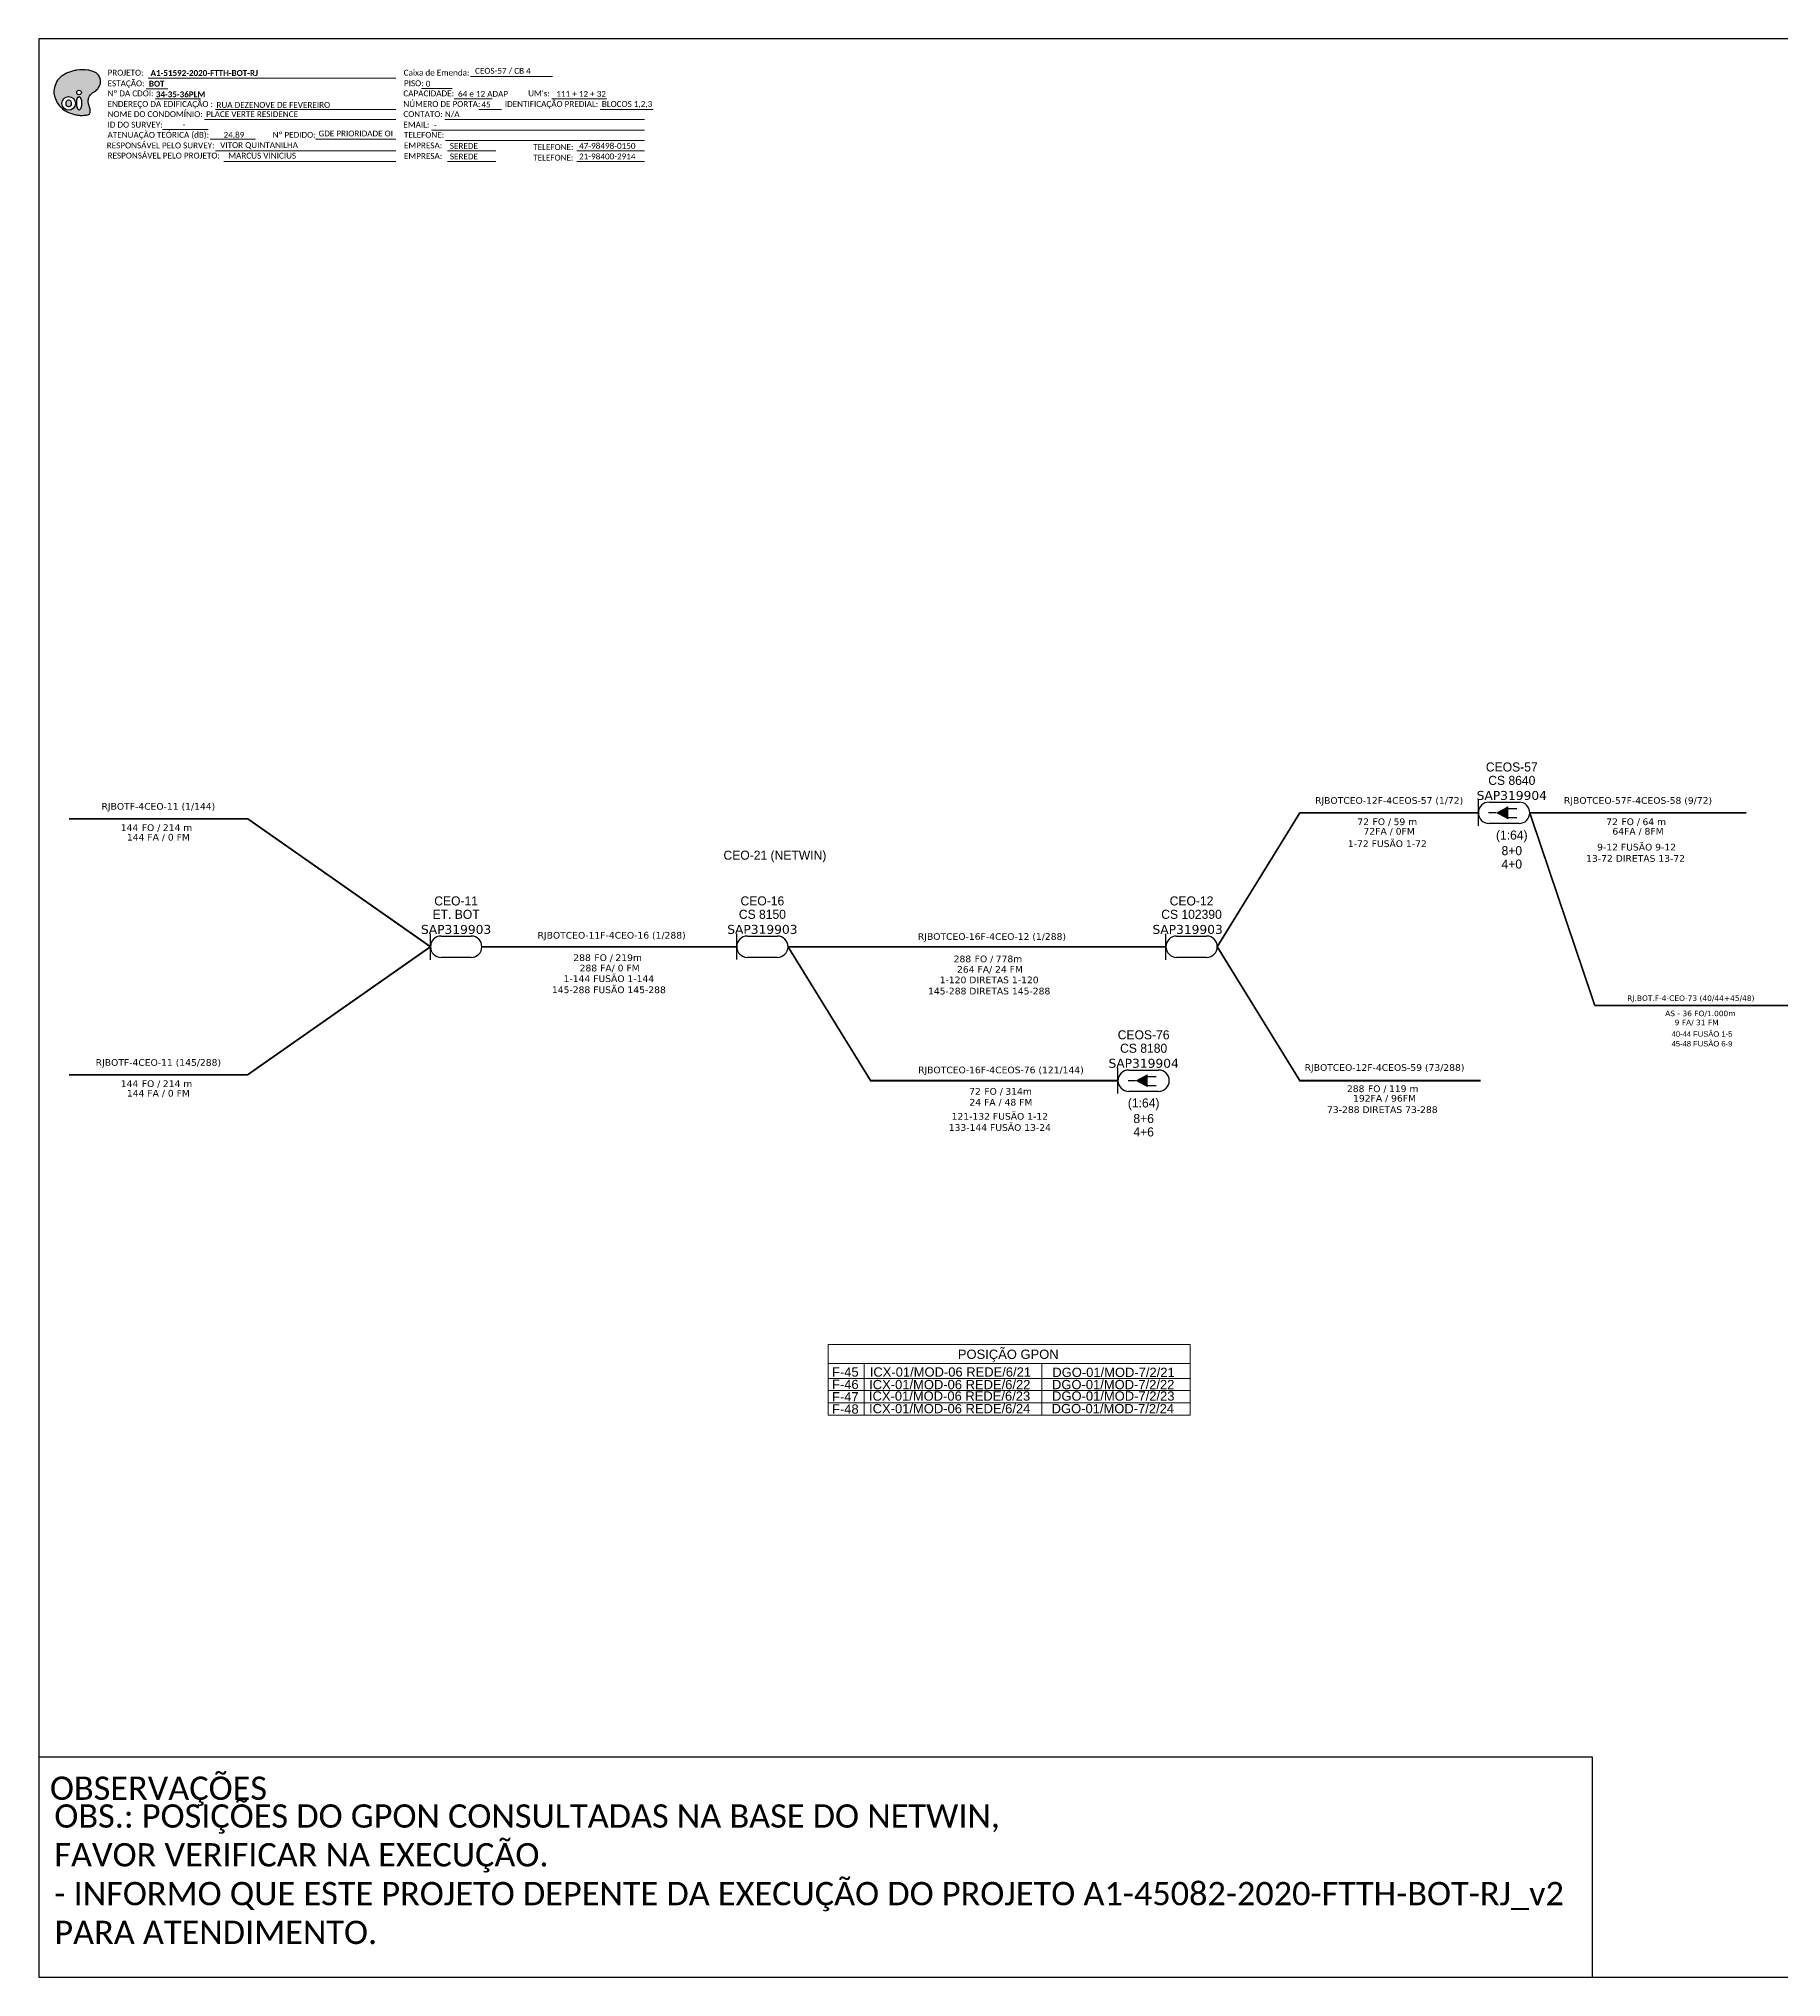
# Model space of a CAD drawing. Header units: inches. Extents: x 12732 to 16384, y 8731 to 9325.
# Drawn here: x 12732 to 13266, y 8731 to 9325 of the extents above; entities that cross this region are included whole.
import ezdxf
from ezdxf.enums import TextEntityAlignment as Align

# ---------------------------------------------------------------- set-up
doc = ezdxf.new("R2010")
doc.units = ezdxf.units.IN
doc.header["$MEASUREMENT"] = 0
doc.linetypes.add('DIVIDE', pattern=[1.25, 0.5, -0.25, 0, -0.25, 0, -0.25])
doc.layers.add("20.0-LEGENDA DOS CDO'S", color=1, linetype='Continuous', lineweight=0)
doc.layers.add('Texto_Cabos', color=1, linetype='Continuous', lineweight=20)
for name, color, linetype in [('CAP a instalar', 1, 'Continuous'), ('CD a instalar', 1, 'Continuous'), ('CDO_PARDE', 1, 'Continuous'), ('CEO', 1, 'Continuous'), ('CEOS', 1, 'Continuous')]:
    doc.layers.add(name, color=color, linetype=linetype)
doc.styles.add('ARIAL', font='arial.ttf')
doc.styles.add('siredit', font='verdana.ttf')
doc.styles.add('Style-font000', font='font000.shx')
doc.styles.add('WMF-Calibri0', font='calibri.ttf')
doc.styles.add('WMF-Calibri1', font='calibrib.ttf')
doc.linetypes.add('FENCELINE1', pattern='A,0.25,-0.1,[133,ltypeshp.shx,S=0.1,R=0,X=-0.1,Y=0],-0.1,1', length=1.45)

# ---------------------------------------------------------------- blocks, each defined once
blk = doc.blocks.new('OI')
h = blk.add_hatch(color=40)
edge = h.paths.add_edge_path()
edge.add_spline(control_points=[(4.35, -0.67), (3.92, -0.99), (3.26, -1.5), (2.81, -2.59), (2.9, -3.5), (3.06, -4.27), (3.31, -4.85), (3.37, -5.39), (3.4, -5.88), (3.2, -6.4), (2.54, -6.61), (1.65, -6.63), (0.55, -6.67), (-0.56, -6.42), (-1.61, -6.14), (-2.77, -5.61), (-3.92, -4.77), (-4.89, -3.7), (-5.34, -2.65), (-5.6, -1.94), (-5.85, -0.96), (-5.71, 0.47), (-5.1, 2.02), (-4.14, 3.02), (-3.3, 3.61), (-2.37, 4.16), (-1.36, 4.44), (-0.56, 4.7), (0.79, 4.85), (2.24, 4.97), (3.79, 4.57), (4.67, 4.21), (5.44, 3.65), (5.76, 2.99), (6.03, 2.21), (6.01, 1.46), (5.72, 0.64), (5.31, 0.08), (4.88, -0.38), (4.51, -0.55), (4.35, -0.67)], knot_values=[0, 0, 0, 0, 1.60434, 2.417191, 3.427595, 4.282808, 4.776746, 5.304182, 5.888771, 6.258406, 6.858137, 7.79129, 8.986195, 10.124242, 11.187857, 12.242908, 13.953784, 15.414161, 16.515391, 17.349188, 17.675853, 19.552021, 21.515531, 22.568638, 23.63245, 24.621084, 25.782718, 26.745347, 27.142653, 29.870543, 31.004649, 31.921532, 32.709589, 33.801391, 34.042471, 35.192333, 35.971461, 36.628871, 37.254359, 37.836911, 37.836911, 37.836911, 37.836911], degree=3, periodic=0)
h.paths.add_polyline_path([(1.13, -0.87, -1), (-0.04, -0.87, -1)], flags=16)
edge = h.paths.add_edge_path(flags=16)
edge.add_ellipse((0.56, -3.59), major_axis=(-0.02, 1.71), ratio=0.361305, start_angle=0, end_angle=360)
h.paths.add_polyline_path([(-0.36, -3.62, -1), (-3.8, -3.62, -1)], flags=16)
edge = h.paths.add_edge_path(flags=0)
edge.add_ellipse((-2.08, -3.62), major_axis=(0, 0.885), ratio=0.758294, start_angle=0, end_angle=360)
at = {"color": 40}
for centre, radius in [((-2.08, -3.62), 1.72), ((0.54, -0.87), 0.587)]:
    blk.add_circle(centre, radius, dxfattribs=at)
blk.add_ellipse((-2.08, -3.62), major_axis=(0, 0.885), ratio=0.758294, start_param=-3.141592653589792, end_param=3.141592653589792, dxfattribs=at)
blk.add_ellipse((0.56, -3.59), major_axis=(-0.02, 1.71), ratio=0.361305, dxfattribs=at)
at = {"color": 40, "start_tangent": (-0.800898, -0.598801), "end_tangent": (-0.800898, -0.598801)}
blk.add_spline([(4.35, -0.67), (3.2, -1.78), (2.9, -2.54), (2.92, -3.55), (3.12, -4.38), (3.28, -4.85), (3.37, -5.37), (3.35, -5.95), (3.2, -6.29), (2.66, -6.55), (1.73, -6.63), (0.54, -6.62), (-0.58, -6.41), (-1.6, -6.11), (-2.56, -5.67), (-3.95, -4.67), (-4.89, -3.56), (-5.37, -2.56), (-5.64, -1.78), (-5.72, -1.46), (-5.63, 0.42), (-4.84, 2.22), (-4.13, 2.99), (-3.27, 3.62), (-2.4, 4.09), (-1.3, 4.47), (-0.37, 4.72), (0.02, 4.77), (2.75, 4.8), (3.85, 4.53), (4.69, 4.16), (5.31, 3.68), (5.85, 2.73), (5.93, 2.5), (5.94, 1.35), (5.67, 0.62), (5.29, 0.08), (4.84, -0.36), (4.35, -0.67)], degree=3, dxfattribs=at)
blk = doc.blocks.new('ceo')
at = {"layer": 'CEO', "color": 7}
for p, q in [((0.094, 0.094), (0.359, 0.094)), ((0.359, -0.094), (0.094, -0.094))]:
    blk.add_line(p, q, dxfattribs=at)
blk.add_lwpolyline([(0, -0.114), (0, 0.114)], dxfattribs=at)
for centre, start, end in [((0.094, 0), 90, 270), ((0.359, 0), 270, 90)]:
    blk.add_arc(centre, 0.0942, start, end, dxfattribs=at)
for tag, height, style, p in [('NOME?', 0.0798, 'Style-font000', (0.226, 0.404)), ('LOCAL?', 0.0798, 'Style-font000', (0.226, 0.286)), ('TIPO?', 0.0787, 'siredit', (0.226, 0.153))]:
    blk.add_attdef(tag, text='', height=height, dxfattribs=dict(at, style=style)).set_placement(p, align=Align.MIDDLE_CENTER)
at = {"layer": 'CEO', "color": 7, "style": 'siredit', "flags": 1}
blk.add_attdef('ID', text='', height=0.0472, dxfattribs=at).set_placement((0.226, 0.483), align=Align.MIDDLE_CENTER)
at = {"layer": 'CEO', "color": 7, "style": 'Style-font000', "flags": 1}
blk.add_attdef('FIBRAS_RESERVA', text='', height=0.0798, dxfattribs=at).set_placement((0.226, -0.156), align=Align.TOP_CENTER)
blk = doc.blocks.new('Cabos_2')
at = {"layer": 'Texto_Cabos', "color": 7, "style": 'siredit'}
blk.add_text('FO /', height=1.5, dxfattribs=at).set_placement((0.44, -2), align=Align.MIDDLE_RIGHT)
for tag, p in [('N_CABOS', (0, 2.76)), ('FA/FM', (0, -4.14))]:
    blk.add_attdef(tag, text='', height=1.5, dxfattribs=at).set_placement(p, align=Align.MIDDLE_CENTER)
blk.add_attdef('FIBRAS', text='', height=1.5, dxfattribs=at).set_placement((-4.5, -2), align=Align.MIDDLE_RIGHT)
blk.add_attdef('METROS', text='', height=1.5, dxfattribs=at).set_placement((1, -2), align=Align.MIDDLE_LEFT)
blk.add_attdef('FUSÃO_001', (-0.47, -7.43), '', height=1.5, dxfattribs=at)

msp = doc.modelspace()

# ---------------------------------------------------------------- linework, layer by layer
for points in [[(12731.87, 8730.9), (13570.43, 8730.9), (13570.43, 9324.9), (12731.87, 9324.9), (12731.87, 8730.9)], [(12731.87, 8798.48), (13207.87, 8798.48)]]:
    msp.add_lwpolyline(points)
at = {"color": 7, "lineweight": 0}
for points in [[(12764.82, 9309.58), (12771.37, 9309.58)], [(12765.34, 9312.86), (12841.31, 9312.86)], [(12849.11, 9309.62), (12858.59, 9309.62)], [(12864.15, 9313.35), (12889.28, 9313.35)], [(12767.49, 9306.51), (12781.43, 9306.51)], [(12786.05, 9303.27), (12841.31, 9303.27)], [(12859.16, 9306.51), (12870.77, 9306.51)], [(12866.74, 9303.27), (12873.69, 9303.27)], [(12889.1, 9306.51), (12905.96, 9306.51)], [(12903.91, 9303.27), (12920.09, 9303.27)], [(12769.8, 9297.1), (12783.75, 9297.1)], [(12782.64, 9300.16), (12841.31, 9300.16)], [(12852.23, 9296.92), (12917.5, 9296.92)], [(12856.27, 9300.16), (12917.5, 9300.16)], [(12784.34, 9294.13), (12798.28, 9294.13)], [(12786.05, 9290.58), (12841.31, 9290.58)], [(12816.67, 9294.14), (12841.17, 9294.14)], [(12817.17, 9294.14), (12841.32, 9294.14)], [(12856.52, 9293.69), (12917.5, 9293.69)], [(12857.13, 9290.58), (12871.93, 9290.58)], [(12896.73, 9290.58), (12917.5, 9290.58)], [(12788.54, 9287.34), (12841.31, 9287.34)], [(12857.13, 9287.34), (12871.93, 9287.34)], [(12896.73, 9287.34), (12917.5, 9287.34)]]:
    msp.add_lwpolyline(points, dxfattribs=at)
at = {"linetype": 'Continuous'}
msp.add_lwpolyline([(13207.87, 8798.48), (13207.87, 8730.9)], dxfattribs=at)
at = {"layer": "20.0-LEGENDA DOS CDO'S", "color": 1}
for p, q in [((13084.7, 8924.82), (12973.72, 8924.82)), ((13084.7, 8918.99), (13084.7, 8924.82)), ((12973.72, 8918.99), (13084.7, 8918.99)), ((13039.21, 8918.99), (13084.7, 8918.99)), ((13039.21, 8903.14), (13039.21, 8918.99)), ((13084.7, 8918.99), (13084.7, 8903.14))]:
    msp.add_line(p, q, dxfattribs=at)
for points in [[(12973.72, 8924.82), (12973.72, 8903.14)], [(12984.84, 8918.99), (12984.84, 8903.14)], [(12973.72, 8914.33), (13084.7, 8914.33)], [(12973.72, 8910.7), (13084.7, 8910.7)], [(12973.72, 8906.94), (13084.7, 8906.94)], [(12973.72, 8903.14), (13084.7, 8903.14)]]:
    msp.add_lwpolyline(points, dxfattribs=at)
at = {"layer": 'CAP a instalar', "color": 5, "linetype": 'FENCELINE1', "ltscale": 7, "const_width": 0.518}
for points in [[(13188.74, 9087.71), (13208.67, 9028.69)], [(13208.67, 9028.69), (13290.77, 9028.69)]]:
    msp.add_lwpolyline(points, dxfattribs=at)
at = {"layer": 'CD a instalar', "color": 7, "linetype": 'Continuous', "const_width": 0.547}
for points in [[(12851.9, 9046.67), (12795.87, 9085.9), (12741.15, 9085.9)], [(13173.01, 9087.71), (13118.29, 9087.71), (13092.98, 9046.67)], [(13188.74, 9087.71), (13255.09, 9087.71)], [(12851.9, 9046.67), (12795.87, 9007.44), (12741.15, 9007.44)], [(12867.63, 9046.67), (12945.73, 9046.67)], [(12961.46, 9046.67), (13077.25, 9046.67)], [(13062.56, 9005.63), (12986.77, 9005.63), (12961.46, 9046.67)], [(13173.72, 9005.63), (13118.29, 9005.63), (13092.98, 9046.67)]]:
    msp.add_lwpolyline(points, dxfattribs=at)
at = {"layer": 'CEO', "color": 7}
for p, q in [((12949.01, 9049.94), (12958.19, 9049.94)), ((12958.19, 9043.4), (12949.01, 9043.4))]:
    msp.add_line(p, q, dxfattribs=at)
msp.add_lwpolyline([(12945.73, 9042.72), (12945.73, 9050.62)], dxfattribs=at)
for centre, start, end in [((12949.01, 9046.67), 90, 270), ((12958.19, 9046.67), 270, 90)]:
    msp.add_arc(centre, 3.27, start, end, dxfattribs=at)
at = {"layer": 'CEOS', "color": 5}
for p, q in [((13176.28, 9090.98), (13185.47, 9090.98)), ((13185.47, 9084.44), (13176.28, 9084.44))]:
    msp.add_line(p, q, dxfattribs=at)
at = {"layer": 'CEOS', "color": 7}
for p, q in [((13065.84, 9008.9), (13075.02, 9008.9)), ((13075.02, 9002.36), (13065.84, 9002.36))]:
    msp.add_line(p, q, dxfattribs=at)
at = {"layer": 'CEOS', "color": 5}
for points in [[(13173.01, 9083.76), (13173.01, 9091.66)], [(13181.96, 9089.01), (13184.75, 9089.01)], [(13178.34, 9087.71), (13176.13, 9087.71)], [(13181.96, 9086.28), (13184.75, 9086.28)]]:
    msp.add_lwpolyline(points, dxfattribs=at)
msp.add_lwpolyline([(13178.34, 9087.71, 0, 4.04, 0), (13182.13, 9087.71, 4.04, 4.04, 0)], format="xyseb", dxfattribs=at)
at = {"layer": 'CEOS', "color": 7}
for points in [[(13062.56, 9001.68), (13062.56, 9009.58)], [(13067.89, 9005.63), (13065.68, 9005.63)], [(13071.52, 9006.93), (13074.3, 9006.93)], [(13071.52, 9004.2), (13074.3, 9004.2)]]:
    msp.add_lwpolyline(points, dxfattribs=at)
msp.add_lwpolyline([(13067.89, 9005.63, 0, 4.04, 0), (13071.68, 9005.63, 4.04, 4.04, 0)], format="xyseb", dxfattribs=at)
at = {"layer": 'CEOS', "color": 5}
for centre, start, end in [((13176.28, 9087.71), 90, 270), ((13185.47, 9087.71), 270, 90)]:
    msp.add_arc(centre, 3.27, start, end, dxfattribs=at)
at = {"layer": 'CEOS', "color": 7}
for centre, start, end in [((13065.84, 9005.63), 90, 270), ((13075.02, 9005.63), 270, 90)]:
    msp.add_arc(centre, 3.27, start, end, dxfattribs=at)

# ---------------------------------------------------------------- block references
at = {"color": 7, "xscale": 1.213923925163966, "yscale": 1.213923925163726, "zscale": 1.213923925163967, "rotation": 0.1532896023734424}
msp.add_blockref('OI', (12743.54, 9309.49), dxfattribs=at)
at = {"layer": 'CDO_PARDE', "color": 7, "linetype": 'DIVIDE'}
ref = msp.add_blockref('Cabos_2', (12768.51, 9085.9), dxfattribs=dict(at, xscale=1.368000000000484, yscale=1.368000000000484, zscale=1.368))
ref.add_attrib('N_CABOS', 'RJBOTF-4CEO-11 (1/144)', dxfattribs={"layer": 'Texto_Cabos', "color": 7, "height": 2.052, "style": 'siredit'}).set_placement((12768.51, 9089.68), align=Align.MIDDLE_CENTER)
ref.add_attrib('FA/FM', '144 FA / 0 FM', dxfattribs={"layer": 'Texto_Cabos', "color": 7, "height": 2.052, "style": 'siredit'}).set_placement((12768.51, 9080.24), align=Align.MIDDLE_CENTER)
ref.add_attrib('FIBRAS', '144', dxfattribs={"layer": 'Texto_Cabos', "color": 7, "height": 2.052, "style": 'siredit'}).set_placement((12762.36, 9083.17), align=Align.MIDDLE_RIGHT)
ref.add_attrib('METROS', '214 m', dxfattribs={"layer": 'Texto_Cabos', "color": 7, "height": 2.052, "style": 'siredit'}).set_placement((12769.88, 9083.17), align=Align.MIDDLE_LEFT)
at = {"layer": 'CDO_PARDE', "linetype": 'DIVIDE'}
ref = msp.add_blockref('Cabos_2', (13145.65, 9087.71), dxfattribs=dict(at, xscale=1.368000000000484, yscale=1.368000000000484, zscale=1.368))
ref.add_attrib('N_CABOS', 'RJBOTCEO-12F-4CEOS-57 (1/72)', dxfattribs={"layer": 'Texto_Cabos', "color": 7, "height": 2.052, "style": 'siredit'}).set_placement((13145.65, 9091.49), align=Align.MIDDLE_CENTER)
ref.add_attrib('FUSÃO_001', '1-72 FUSÃO 1-72', (13133.01, 9077.22), dxfattribs={"layer": 'Texto_Cabos', "color": 7, "height": 2.052, "style": 'siredit'})
ref.add_attrib('FA/FM', '72FA / 0FM', dxfattribs={"layer": 'Texto_Cabos', "color": 7, "height": 2.052, "style": 'siredit'}).set_placement((13145.65, 9082.05), align=Align.MIDDLE_CENTER)
ref.add_attrib('FIBRAS', '72', dxfattribs={"layer": 'Texto_Cabos', "color": 7, "height": 2.052, "style": 'siredit'}).set_placement((13139.49, 9084.97), align=Align.MIDDLE_RIGHT)
ref.add_attrib('METROS', '59 m', dxfattribs={"layer": 'Texto_Cabos', "color": 7, "height": 2.052, "style": 'siredit'}).set_placement((13147.02, 9084.97), align=Align.MIDDLE_LEFT)
ref = msp.add_blockref('Cabos_2', (13221.91, 9087.71), dxfattribs=dict(at, xscale=1.368000000000484, yscale=1.368000000000484, zscale=1.368))
ref.add_attrib('N_CABOS', 'RJBOTCEO-57F-4CEOS-58 (9/72)', dxfattribs={"layer": 'Texto_Cabos', "color": 7, "height": 2.052, "style": 'siredit'}).set_placement((13221.91, 9091.49), align=Align.MIDDLE_CENTER)
ref.add_attrib('FUSÃO_001', '9-12 FUSÃO 9-12', (13209.39, 9076.17), dxfattribs={"layer": 'Texto_Cabos', "color": 7, "height": 2.052, "style": 'siredit'})
ref.add_attrib('FA/FM', '64FA / 8FM', dxfattribs={"layer": 'Texto_Cabos', "color": 7, "height": 2.052, "style": 'siredit'}).set_placement((13221.91, 9082.05), align=Align.MIDDLE_CENTER)
ref.add_attrib('FIBRAS', '72', dxfattribs={"layer": 'Texto_Cabos', "color": 7, "height": 2.052, "style": 'siredit'}).set_placement((13215.76, 9084.97), align=Align.MIDDLE_RIGHT)
ref.add_attrib('METROS', '64 m', dxfattribs={"layer": 'Texto_Cabos', "color": 7, "height": 2.052, "style": 'siredit'}).set_placement((13223.28, 9084.97), align=Align.MIDDLE_LEFT)
ref.add_attrib('FUSÃO_002', '13-72 DIRETAS 13-72', (13206.01, 9072.71), dxfattribs={"layer": 'Texto_Cabos', "color": 7, "height": 2.052, "style": 'siredit'})
at = {"layer": 'CDO_PARDE', "color": 7, "linetype": 'DIVIDE'}
ref = msp.add_blockref('Cabos_2', (12768.51, 9007.44), dxfattribs=dict(at, xscale=1.368000000000484, yscale=1.368000000000484, zscale=1.368))
ref.add_attrib('N_CABOS', 'RJBOTF-4CEO-11 (145/288)', dxfattribs={"layer": 'Texto_Cabos', "color": 7, "height": 2.052, "style": 'siredit'}).set_placement((12768.51, 9011.21), align=Align.MIDDLE_CENTER)
ref.add_attrib('FA/FM', '144 FA / 0 FM', dxfattribs={"layer": 'Texto_Cabos', "color": 7, "height": 2.052, "style": 'siredit'}).set_placement((12768.51, 9001.78), align=Align.MIDDLE_CENTER)
ref.add_attrib('FIBRAS', '144', dxfattribs={"layer": 'Texto_Cabos', "color": 7, "height": 2.052, "style": 'siredit'}).set_placement((12762.36, 9004.7), align=Align.MIDDLE_RIGHT)
ref.add_attrib('METROS', '214 m', dxfattribs={"layer": 'Texto_Cabos', "color": 7, "height": 2.052, "style": 'siredit'}).set_placement((12769.88, 9004.7), align=Align.MIDDLE_LEFT)
at = {"layer": 'CDO_PARDE', "linetype": 'DIVIDE'}
ref = msp.add_blockref('Cabos_2', (13144.24, 9005.89), dxfattribs=dict(at, xscale=1.368000000000484, yscale=1.368000000000484, zscale=1.368))
ref.add_attrib('N_CABOS', 'RJBOTCEO-12F-4CEOS-59 (73/288)', dxfattribs={"layer": 'Texto_Cabos', "color": 7, "height": 2.052, "style": 'siredit'}).set_placement((13144.24, 9009.67), align=Align.MIDDLE_CENTER)
ref.add_attrib('FUSÃO_001', '73-288 DIRETAS 73-288', (13126.62, 8995.73), dxfattribs={"layer": 'Texto_Cabos', "color": 7, "height": 2.052, "style": 'siredit'})
ref.add_attrib('FA/FM', '192FA / 96FM', dxfattribs={"layer": 'Texto_Cabos', "color": 7, "height": 2.052, "style": 'siredit'}).set_placement((13144.24, 9000.24), align=Align.MIDDLE_CENTER)
ref.add_attrib('FIBRAS', '288', dxfattribs={"layer": 'Texto_Cabos', "color": 7, "height": 2.052, "style": 'siredit'}).set_placement((13138.09, 9003.16), align=Align.MIDDLE_RIGHT)
ref.add_attrib('METROS', '119 m', dxfattribs={"layer": 'Texto_Cabos', "color": 7, "height": 2.052, "style": 'siredit'}).set_placement((13145.61, 9003.16), align=Align.MIDDLE_LEFT)
at = {"layer": 'CEO', "xscale": 34.74719999999915, "yscale": 34.74719999999915, "zscale": 34.74719999999999}
for p, values in [((12851.9, 9046.67), {'NOME?': 'CEO-11', 'LOCAL?': 'ET. BOT', 'TIPO?': 'SAP319903'}), ((13077.25, 9046.67), {'NOME?': 'CEO-12', 'LOCAL?': 'CS 102390', 'TIPO?': 'SAP319903  '})]:
    msp.add_blockref('ceo', p, dxfattribs=at).add_auto_attribs(values)

# ---------------------------------------------------------------- texts
at = {"color": 7, "lineweight": 0, "style": 'WMF-Calibri0'}
for s, height, p in [('PROJETO:', 1.793, (12752.94, 9313.61)), ('Caixa de Emenda:', 1.7927, (12843.69, 9313.61)), ('ESTAÇÃO:', 1.793, (12752.94, 9310.33)), ('Nº DA CDOI:', 1.7927, (12752.94, 9307.26)), ('CAPACIDADE:', 1.7927, (12843.59, 9307.26)), ('PISO:', 1.793, (12843.77, 9310.37)), ("UM's:", 1.793, (12881.83, 9307.26)), ('ENDEREÇO DA EDIFICAÇÃO :', 1.7927, (12752.94, 9304.02)), ('NOME DO CONDOMÍNIO:', 1.7927, (12752.94, 9300.91)), ('PLACE VERTE RESIDENCE', 1.7927, (12783.15, 9300.91)), ('CONTATO: N/A', 1.7927, (12843.59, 9300.91)), ('NÚMERO DE PORTA:', 1.7927, (12843.59, 9304.02)), ('IDENTIFICAÇÃO PREDIAL:', 1.7927, (12874.67, 9304.02)), ('BLOCOS 1,2,3', 1.7927, (12904.41, 9304.02)), ('ATENUAÇÃO TEÓRICA (dB):', 1.7927, (12752.94, 9294.56)), ('ID DO SURVEY:', 1.7927, (12752.94, 9297.67)), ('24,89', 1.793, (12788.5, 9294.56)), ('Nº PEDIDO:', 1.793, (12803.53, 9294.57)), ('EMAIL:', 1.793, (12843.59, 9297.67)), ('TELEFONE:', 1.793, (12843.77, 9294.56)), ('RESPONSÁVEL PELO SURVEY:', 1.7927, (12752.7, 9291.32)), ('RESPONSÁVEL PELO PROJETO:', 1.7927, (12752.94, 9288.21)), ('EMPRESA:', 1.793, (12843.77, 9291.32)), ('TELEFONE:', 1.793, (12883.37, 9290.82)), ('EMPRESA:', 1.793, (12843.77, 9288.09)), ('TELEFONE:', 1.793, (12883.37, 9287.58))]:
    msp.add_text(s, height=height, dxfattribs=at).set_placement(p)
at = {"color": 7, "linetype": 'Continuous'}
for s, height, style, p in [('A1-51592-2020-FTTH-BOT-RJ', 1.7927, 'WMF-Calibri1', (12766.13, 9313.51)), ('CEOS-57 / CB 4', 1.7927, 'WMF-Calibri0', (12865.55, 9314.19)), ('BOT', 1.793, 'WMF-Calibri1', (12765.62, 9310.23)), ('0', 1.79, 'WMF-Calibri0', (12850.46, 9310.22)), ('64 e 12 ADAP', 1.7927, 'WMF-Calibri0', (12860.33, 9307.13)), ('111 + 12 + 32', 1.7927, 'WMF-Calibri0', (12890.45, 9307.11)), ('RUA DEZENOVE DE FEVEREIRO', 1.7927, 'WMF-Calibri0', (12786.32, 9303.73)), ('45', 1.793, 'WMF-Calibri0', (12867.5, 9303.87)), ('-', 1.79, 'WMF-Calibri0', (12775.94, 9297.71)), ('-', 1.79, 'WMF-Calibri0', (12852.94, 9297.52)), ('VITOR QUINTANILHA', 1.7927, 'WMF-Calibri0', (12787.45, 9291.42)), ('SEREDE', 1.793, 'WMF-Calibri0', (12857.83, 9291.17)), ('47-98498-0150', 1.7927, 'WMF-Calibri0', (12897.43, 9291.17)), ('MARCUS VINICIUS', 1.7927, 'WMF-Calibri0', (12789.94, 9288.18)), ('SEREDE', 1.793, 'WMF-Calibri0', (12857.83, 9287.94)), ('21-98400-2914', 1.7927, 'WMF-Calibri0', (12897.43, 9287.94))]:
    msp.add_text(s, height=height, dxfattribs=dict(at, style=style)).set_placement(p)
at = {"color": 7, "linetype": 'Continuous', "style": 'WMF-Calibri1'}
msp.add_text('34-35-36PLM', height=1.7927, dxfattribs=at).set_placement((12775.32, 9306.97), align=Align.CENTER)
at = {"color": 7, "style": 'WMF-Calibri0'}
msp.add_text('GDE PRIORIDADE OI', height=1.7927, dxfattribs=at).set_placement((12817.58, 9294.98))
at = {"color": 5, "linetype": 'Continuous', "style": 'ARIAL'}
msp.add_text('40-44 FUSÃO 1-5', height=1.6644, dxfattribs=at).set_placement((13232.21, 9019.1))
at = {"color": 1, "linetype": 'Continuous', "style": 'ARIAL'}
msp.add_text('45-48 FUSÃO 6-9', height=1.6644, dxfattribs=at).set_placement((13232.21, 9016.12))
at = {"style": 'WMF-Calibri0'}
msp.add_text('OBSERVAÇÕES', height=7.1308, dxfattribs=at).set_placement((12735.28, 8785.26))
at = {"color": 5, "linetype": 'Continuous', "insert": (13217.18, 9029.84), "char_height": 1.6644, "width": 51.8115, "attachment_point": 1}
msp.add_mtext('{\\fVerdana|b0|i0|c0|p34;\\P                  AS - 36 FO/1.000m\\P                      9 FA/ 31 FM\\P                 }', dxfattribs=at)
at = {"insert": (12736.64, 8783.87), "char_height": 7.1308, "width": 658.8434, "attachment_point": 1, "style": 'WMF-Calibri0'}
msp.add_mtext('OBS.: POSIÇÕES DO GPON CONSULTADAS NA BASE DO NETWIN, \\PFAVOR VERIFICAR NA EXECUÇÃO.\\P- INFORMO QUE ESTE PROJETO DEPENTE DA EXECUÇÃO DO PROJETO A1-45082-2020-FTTH-BOT-RJ_v2\\PPARA ATENDIMENTO.', dxfattribs=at)
at = {"layer": "20.0-LEGENDA DOS CDO'S", "color": 1, "style": 'ARIAL'}
for s, height, p in [('POSIÇÃO GPON', 2.8419, (13013.5, 8920.38)), ('F-45', 2.842, (12974.94, 8914.93)), ('ICX-01/MOD-06 REDE/6/21 ', 2.8419, (12986.51, 8914.94)), ('DGO-01/MOD-7/2/21', 2.8419, (13042.45, 8914.84)), ('F-46', 2.842, (12974.94, 8911.13)), ('F-47', 2.842, (12974.94, 8907.34)), ('ICX-01/MOD-06 REDE/6/23 ', 2.8419, (12986.25, 8907.58)), ('ICX-01/MOD-06 REDE/6/22 ', 2.8419, (12986.32, 8911.09)), ('DGO-01/MOD-7/2/22', 2.8419, (13042.35, 8911.09)), ('DGO-01/MOD-7/2/23', 2.8419, (13042.37, 8907.58)), ('F-48', 2.842, (12974.94, 8903.6)), ('ICX-01/MOD-06 REDE/6/24', 2.8419, (12986.3, 8903.73)), ('DGO-01/MOD-7/2/24', 2.8419, (13042.25, 8903.73))]:
    msp.add_text(s, height=height, dxfattribs=at).set_placement(p)
at = {"layer": 'CD a instalar', "color": 1, "linetype": 'Continuous', "insert": (13209.15, 9034.52), "char_height": 1.6644, "width": 84.604, "attachment_point": 1}
msp.add_mtext('{\\fVerdana|b0|i0|c0|p34;\\P             RJ.BOT.F-4-CEO-73 (40/44+45/48)}', dxfattribs=at)
at = {"layer": 'CEO', "color": 7, "linetype": 'Continuous'}
for s, height, style, p in [('CEO-21 (NETWIN)', 2.7736, 'Style-font000', (12957.44, 9074.73)), ('CEO-16', 2.774, 'Style-font000', (12953.6, 9060.72)), ('SAP319903', 2.736, 'siredit', (12953.6, 9052)), ('CS 8150', 2.774, 'Style-font000', (12953.6, 9056.61))]:
    msp.add_text(s, height=height, dxfattribs=dict(at, style=style)).set_placement(p, align=Align.MIDDLE_CENTER)
at = {"layer": 'CEOS', "color": 5}
for s, height, style, p in [('CEOS-57', 2.774, 'Style-font000', (13183.24, 9101.76)), ('SAP319904', 2.736, 'siredit', (13183.24, 9093.04)), ('CS 8640', 2.774, 'Style-font000', (13183.24, 9097.65))]:
    msp.add_text(s, height=height, dxfattribs=dict(at, style=style)).set_placement(p, align=Align.MIDDLE_CENTER)
at = {"layer": 'CEOS', "color": 5, "style": 'Style-font000'}
for s, p in [('(1:64)', (13183.24, 9082.28)), ('8+0', (13183.24, 9077.5)), ('4+0', (13183.24, 9073.4))]:
    msp.add_text(s, height=2.774, dxfattribs=at).set_placement(p, align=Align.TOP_CENTER)
at = {"layer": 'CEOS', "color": 7, "linetype": 'Continuous'}
for s, height, style, p in [('CEOS-76', 2.774, 'Style-font000', (13070.43, 9019.68)), ('CS 8180', 2.774, 'Style-font000', (13070.43, 9015.57)), ('SAP319904', 2.736, 'siredit', (13070.43, 9010.96))]:
    msp.add_text(s, height=height, dxfattribs=dict(at, style=style)).set_placement(p, align=Align.MIDDLE_CENTER)
at = {"layer": 'CEOS', "color": 7, "linetype": 'Continuous', "style": 'Style-font000'}
for s, p in [('(1:64)', (13070.43, 9000.2)), ('8+6', (13070.43, 8995.42)), ('4+6', (13070.43, 8991.32))]:
    msp.add_text(s, height=2.774, dxfattribs=at).set_placement(p, align=Align.TOP_CENTER)
at = {"layer": 'Texto_Cabos', "color": 7, "linetype": 'Continuous', "style": 'siredit'}
for s, p in [('RJBOTCEO-11F-4CEO-16 (1/288)', (12907.4, 9050.19)), ('RJBOTCEO-16F-4CEO-12 (1/288)', (13023.94, 9049.8)), ('288 FA/ 0 FM', (12906.79, 9040.14)), ('264 FA/ 24 FM', (13023.33, 9039.75)), ('RJBOTCEO-16F-4CEOS-76 (121/144)', (13026.69, 9008.92)), ('24 FA / 48 FM', (13026.69, 8999.02))]:
    msp.add_text(s, height=2.052, dxfattribs=at).set_placement(p, align=Align.MIDDLE_CENTER)
for s, p in [('288', (12901.04, 9043.33)), ('288', (13017.58, 9042.94)), ('72', (13020.53, 9002.34))]:
    msp.add_text(s, height=2.052, dxfattribs=at).set_placement(p, align=Align.MIDDLE_RIGHT)
at = {"layer": 'Texto_Cabos', "color": 7, "style": 'siredit'}
for p in [(12907.79, 9043.33), (13024.33, 9042.94), (13027.28, 9002.34)]:
    msp.add_text('FO /', height=2.052, dxfattribs=at).set_placement(p, align=Align.MIDDLE_RIGHT)
at = {"layer": 'Texto_Cabos', "color": 7, "linetype": 'Continuous', "style": 'siredit'}
for s, p in [('219m', (12908.57, 9043.33)), ('778m', (13025.1, 9042.94)), ('314m', (13028.05, 9002.34))]:
    msp.add_text(s, height=2.052, dxfattribs=at).set_placement(p, align=Align.MIDDLE_LEFT)
at = {"layer": 'Texto_Cabos', "color": 7, "char_height": 2.052, "attachment_point": 5, "style": 'siredit'}
for s, insert in [('1-144 FUSÃO 1-144\\P145-288 FUSÃO 145-288', (12906.56, 9035.17)), ('1-120 DIRETAS 1-120\\P145-288 DIRETAS 145-288', (13023.09, 9034.78)), ('121-132 FUSÃO 1-12\\P133-144 FUSÃO 13-24', (13026.36, 8992.97))]:
    msp.add_mtext(s, dxfattribs=dict(at, insert=insert))

doc.saveas('drawing.dxf')
